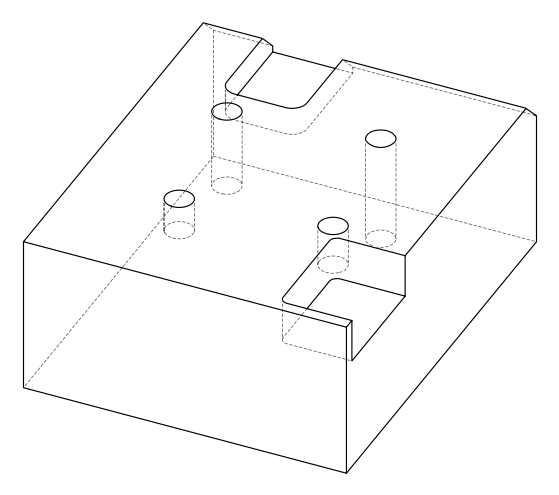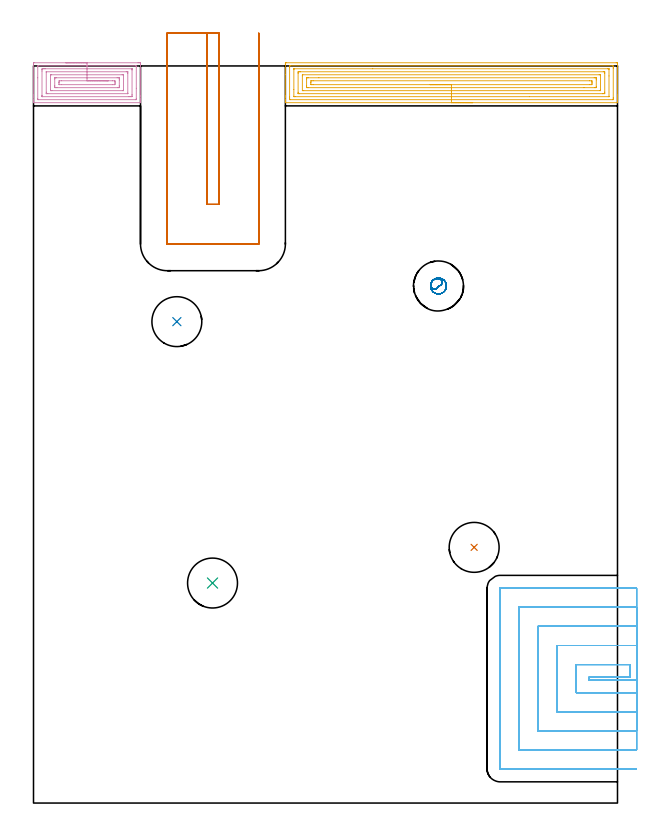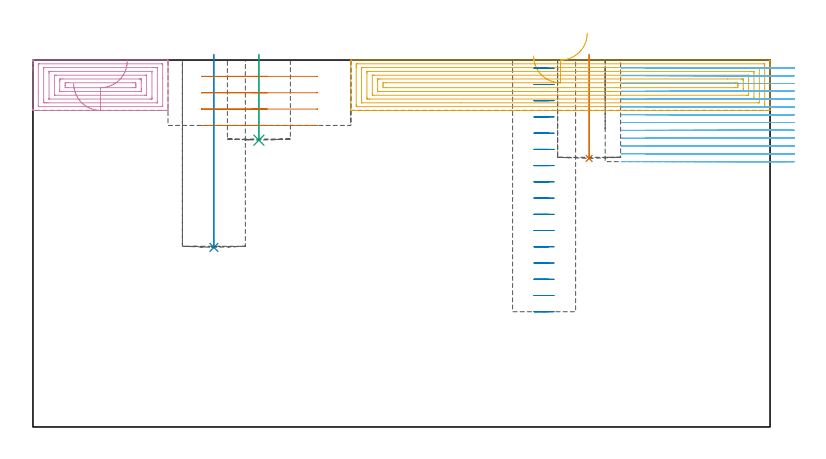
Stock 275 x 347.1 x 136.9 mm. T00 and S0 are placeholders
(PLAN: 8 operations, 4 tool changes, 49.9 min)
(1 INDEXABLE_INSERT_DRILL_BLIND_HOLE_FROM_SOLID | STEP1POCKET | NXT0302_018 | 0.16 min | 15783 mm3)
(2 INDEXABLE_INSERT_DRILL_BLIND_HOLE_FROM_SOLID_1 | STEP1POCKET_2 | NXT0302_018 | 0.29 min | 30173 mm3)
(3 INDEXABLE_INSERT_DRILL_BLIND_HOLE_FROM_SOLID_2 | STEP1POCKET_3 | NXT0302_018 | 0.13 min | 12838 mm3)
(4 AREA_MILL | FG_CHAMFER_SURFACE | UGT0205_001 | 3.14 min | 10276 mm3)
(5 AREA_MILL_1 | FG_CHAMFER_SURFACE_1 | UGT0205_001 | 9.07 min | 29010 mm3)
(6 MILL_SLOT | SLOT_PARTIAL_RECTANGULAR | NXT0201_011 | Follow Part, ap 3, ae 75% | 30.75 min | 225939 mm3)
(7 MILL_SLOT_1 | SLOT_PARTIAL_RECTANGULAR_1 | UGT0201_107 | Follow Part, ap 6.25, ae 75% | 3.77 min | 156028 mm3)
(8 MILL_BLIND_HOLE_FROM_SOLID_MATERIAL | STEP1POCKET_1 | NXT0201_012 | Spiral | 2.57 min | 40724 mm3)
(TOOL NXT0302_018 | Index. Insert Drill 23.5mm [880-D2350L25-03] | D23.5 PA176 FL71 Z2)
(TOOL UGT0205_001 | Chamfer Mill 20 x 3 x 45 deg. | D20 FL50 Z2)
(TOOL NXT0201_011 | ENDMILL 12mm [2P460-1200-NA 1630] | D12 FL38 Z6)
(TOOL UGT0201_107 | End Mill 25 mm | D25 FL25 Z2)
(TOOL NXT0201_012 | ENDMILL 16mm [2P460-1600-NA 1630] | D16 FL38 Z6)
(OP 1 INDEXABLE_INSERT_DRILL_BLIND_HOLE_FROM_SOLID)
G17 G21 G94 G90
T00 M6
G54
G17 G0 G90 X207.5 Y120.4 S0 M3
G43 Z146.9 H1
G94 G81 G98 Z100.2 F250. R138.9
G80
M5
M2
(OP 2 INDEXABLE_INSERT_DRILL_BLIND_HOLE_FROM_SOLID_1)
G17 G21 G94 G90
T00 M6
G54
G17 G0 G90 X67.5 Y226.7 S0 M3
G43 Z146.9 H1
G94 G81 G98 Z67. F250. R138.9
G80
M5
M2
(OP 3 INDEXABLE_INSERT_DRILL_BLIND_HOLE_FROM_SOLID_2)
G17 G21 G94 G90
T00 M6
G54
G17 G0 G90 X84.3 Y103.6 S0 M3
G43 Z146.9 H1
G94 G81 G98 Z107. F250. R138.9
G80
M5
M2
(OP 4 AREA_MILL)
G17 G21 G94 G90
T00 M6
G54
G17 G0 G90 X15.2 Y348.6 S1061 M3
G43 Z146.9 H0
Z128.1
G94 G1 X15.238 Z127.228 F250.
X15.352 Z126.364
X15.541 Z125.512
X15.803 Z124.68
X16.137 Z123.874
X16.54 Z123.1
X17.008 Z122.364
X17.54 Z121.672
X18.129 Z121.029
X18.772 Z120.44
X19.464 Z119.909
X20.2 Z119.44
X20.974 Z119.037
X21.78 Z118.703
X22.612 Z118.441
X23.464 Z118.252
X24.328 Z118.138
X25.2 Z118.1
X49.243
X49.777 Y348.599 Z118.101
X50.305 Y348.594 Z118.103
X50.392 Y348.592 Z118.106
X50.396 Y348.07 Z118.627
X50.4 Y347.452 Z119.246
Y332.991 Z133.704
Y331.566 Z135.13
Y331.217 Z135.478
Y330.517 Z136.182
Y330.218 Z136.482
Y329.834 Z136.857
X50.391 Y329.803 Z136.888
X50.224 Y329.8 Z136.9
X0.176
X0.01 Y329.803 Z136.888
X0.008 Y329.832 Z136.859
X0. Y330.218 Z136.482
Y330.517 Z136.182
Y331.217 Z135.478
Y332.453 Z134.244
Y332.991 Z133.704
Y333.609 Z133.086
Y348.07 Z118.627
X0.002 Y348.341 Z118.356
X0.01 Y348.592 Z118.106
X0.262 Y348.599 Z118.099
X25.2 Y348.6 Z118.1
Y347.186 Z119.514
X47.987
X48.39 Y347.183 Z119.517
X48.399 Y346.777 Z119.923
X48.4 Y336.575 Z130.125
X48.399 Y331.698 Z135.002
X48.39 Y331.217 Z135.483
X47.992 Y331.214 Z135.486
X2.413
X2.01 Y331.217 Z135.483
X2.001 Y331.623 Z135.077
X2. Y341.519 Z125.181
X2.001 Y346.702 Z119.998
X2.01 Y347.183 Z119.517
X2.408 Y347.186 Z119.514
X25.2
Y345.771 Z120.929
X46.202
X46.324 Y345.769 Z120.931
X46.367 Y345.767 Z120.933
X46.384 Y345.766 Z120.934
X46.39 Y345.736 Z120.964
X46.395 Y345.606 Z121.094
X46.399 Y345.409 Z121.291
X46.4 Y345.213 Z121.487
Y333.682 Z133.018
X46.396 Y332.991 Z133.709
X46.392 Y332.802 Z133.898
X46.375 Y332.635 Z134.065
X46.202 Y332.633 Z134.067
X45.672 Y332.63 Z134.07
X45.308 Y332.629 Z134.071
X44.78 Y332.628 Z134.072
X4.198 Y332.629 Z134.071
X4.076 Y332.631 Z134.069
X4.033 Y332.633 Z134.067
X4.016 Y332.634 Z134.066
X4.01 Y332.664 Z134.036
X4.005 Y332.794 Z133.906
X4.001 Y332.991 Z133.709
X4. Y333.187 Z133.513
Y344.718 Z121.982
X4.004 Y345.409 Z121.291
X4.008 Y345.598 Z121.102
X4.025 Y345.764 Z120.936
X4.198 Y345.767 Z120.933
X4.728 Y345.77 Z120.93
X5.092 Y345.771 Z120.929
X5.62
X25.2
Y344.357 Z122.343
X43.687
X44.297 Y344.355 Z122.345
X44.365 Y344.353 Z122.347
X44.382 Y344.351 Z122.349
X44.39 Y344.34 Z122.36
X44.393 Y344.288 Z122.412
X44.397 Y344.076 Z122.624
X44.4 Y343.65 Z123.05
X44.399 Y334.329 Z132.371
X44.397 Y334.111 Z132.589
X44.393 Y334.057 Z132.643
X44.39 Y334.049 Z132.651
X44.382 Y334.047 Z132.653
X44.352 Y334.044 Z132.656
X44.248 Y334.043 Z132.657
X6.713
X6.103 Y334.045 Z132.655
X6.035 Y334.047 Z132.653
X6.018 Y334.049 Z132.651
X6.01 Y334.06 Z132.64
X6.007 Y334.112 Z132.588
X6.003 Y334.324 Z132.376
X6. Y334.75 Z131.95
X6.001 Y344.071 Z122.629
X6.003 Y344.289 Z122.411
X6.007 Y344.343 Z122.357
X6.01 Y344.351 Z122.349
X6.018 Y344.353 Z122.347
X6.048 Y344.356 Z122.344
X6.152 Y344.357 Z122.343
X25.2
Y342.943 Z123.757
X41.734 Y342.942 Z123.758
X41.93 Y342.941 Z123.759
X42.322 Y342.936 Z123.764
X42.391 Y342.927 Z123.773
X42.394 Y342.9 Z123.8
X42.397 Y342.843 Z123.857
X42.399 Y342.748 Z123.952
Y335.652 Z131.048
X42.395 Y335.487 Z131.213
X42.392 Y335.468 Z131.232
X42.389 Y335.464 Z131.236
X42.362 Y335.461 Z131.239
X42.257 Y335.458 Z131.242
X42.126 Y335.457 Z131.243
X41.93
X8.666 Y335.458 Z131.242
X8.47 Y335.459 Z131.241
X8.078 Y335.464 Z131.236
X8.009 Y335.473 Z131.227
X8.006 Y335.5 Z131.2
X8.003 Y335.557 Z131.143
X8.001 Y335.652 Z131.048
Y342.748 Z123.952
X8.005 Y342.913 Z123.787
X8.008 Y342.932 Z123.768
X8.011 Y342.936 Z123.764
X8.038 Y342.939 Z123.761
X8.143 Y342.942 Z123.758
X8.274 Y342.943 Z123.757
X8.47
X25.2
Y341.529 Z125.171
X39.388 Y341.528 Z125.172
X39.946 Y341.525 Z125.175
X40.288 Y341.522 Z125.178
X40.39 Y341.51 Z125.19
X40.396 Y341.415 Z125.285
X40.399 Y340.974 Z125.726
X40.4 Y340.524 Z126.176
Y337.863 Z128.837
Y337.426 Z129.274
X40.398 Y336.977 Z129.723
X40.394 Y336.912 Z129.788
X40.39 Y336.878 Z129.822
X40.364 Y336.877 Z129.823
X40.226 Y336.874 Z129.826
X39.946 Y336.872 Z129.828
X39.611 Y336.871 Z129.829
X11.012 Y336.872 Z129.828
X10.454 Y336.875 Z129.825
X10.112 Y336.878 Z129.822
X10.01 Y336.89 Z129.81
X10.004 Y336.985 Z129.715
X10.001 Y337.426 Z129.274
X10. Y337.876 Z128.824
Y340.974 Z125.726
X10.002 Y341.423 Z125.277
X10.006 Y341.488 Z125.212
X10.01 Y341.522 Z125.178
X10.036 Y341.523 Z125.177
X10.174 Y341.526 Z125.174
X10.454 Y341.528 Z125.172
X10.789 Y341.529 Z125.171
X25.2
Y340.115 Z126.585
X37.237
X38.132 Y340.113 Z126.587
X38.159 Y340.111 Z126.589
X38.39 Y340.087 Z126.613
X38.397 Y339.851 Z126.849
X38.399 Y339.2 Z127.5
Y338.962 Z127.738
X38.39 Y338.313 Z128.387
X38.184 Y338.288 Z128.412
X38.159 Y338.287 Z128.413
X37.293 Y338.285 Z128.415
X13.135
X12.268 Y338.287 Z128.413
X12.241 Y338.289 Z128.411
X12.01 Y338.313 Z128.387
X12.003 Y338.549 Z128.151
X12.001 Y339.2 Z127.5
Y339.438 Z127.262
X12.01 Y340.087 Z126.613
X12.216 Y340.112 Z126.588
X12.241 Y340.113 Z126.587
X13.107 Y340.115 Z126.585
X25.2
X26.072 Z126.623
X26.936 Z126.737
X27.788 Z126.926
X28.62 Z127.188
X29.426 Z127.522
X30.2 Z127.925
X30.936 Z128.394
X31.628 Z128.925
X32.271 Z129.514
X32.86 Z130.157
X33.392 Z130.85
X33.86 Z131.585
X34.263 Z132.359
X34.597 Z133.165
X34.859 Z133.997
X35.048 Z134.849
X35.162 Z135.714
X35.2 Z136.585
G0 Z146.9
M5
M2
(OP 5 AREA_MILL_1)
G17 G21 G94 G90
T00 M6
G54
G17 G0 G90 X206.8 Y329.8 S1061 M3
G43 Z146.9 H0
G94 G1 X206.762 Z146.028 F250.
X206.648 Z145.163
X206.459 Z144.312
X206.197 Z143.48
X205.863 Z142.674
X205.46 Z141.9
X204.992 Z141.164
X204.46 Z140.472
X203.871 Z139.829
X203.228 Z139.24
X202.536 Z138.708
X201.8 Z138.24
X201.026 Z137.837
X200.22 Z137.503
X199.388 Z137.241
X198.536 Z137.052
X197.672 Z136.938
X196.8 Z136.9
X118.753
X118.61 Y329.803 Z136.888
X118.607 Y329.828 Z136.863
X118.6 Y330.163 Z136.536
Y330.609 Z136.09
Y331.217 Z135.478
Y332.407 Z134.289
Y332.991 Z133.703
Y343.046 Z123.651
Y347.779 Z118.918
X118.602 Y348.07 Z118.627
X118.608 Y348.591 Z118.106
X118.672 Y348.594 Z118.103
X119.199 Y348.6 Z118.1
X274.401
X274.765 Y348.596 Z118.102
X274.99 Y348.591 Z118.106
X275. Y348.362 Z118.335
Y333.586 Z133.109
Y332.991 Z133.703
Y332.407 Z134.289
Y332.104 Z134.592
Y331.52 Z135.176
Y331.217 Z135.478
Y330.609 Z136.09
Y330.163 Z136.536
Y329.829 Z136.861
X274.991 Y329.803 Z136.888
X274.847 Y329.8 Z136.9
X196.8
Y331.214 Z135.486
X120.985
X120.61 Y331.217 Z135.483
X120.602 Y331.595 Z135.105
X120.6 Y332.104 Z134.596
Y332.484 Z134.216
Y346.296 Z120.404
X120.601 Y346.675 Z120.025
X120.61 Y347.183 Z119.517
X120.98 Y347.186 Z119.514
X272.615
X272.99 Y347.183 Z119.517
X272.998 Y346.805 Z119.895
X273. Y346.296 Z120.404
Y345.916 Z120.784
Y332.104 Z134.596
X272.998 Y331.725 Z134.975
X272.99 Y331.217 Z135.483
X272.62 Y331.214 Z135.486
X196.8
Y332.628 Z134.072
X123.131 Y332.629 Z134.071
X122.767 Y332.63 Z134.07
X122.646 Y332.632 Z134.068
X122.611 Y332.635 Z134.065
X122.605 Y332.715 Z133.985
X122.601 Y332.825 Z133.875
X122.6 Y335.998 Z130.702
X122.601 Y345.574 Z121.126
X122.61 Y345.74 Z120.96
X122.616 Y345.765 Z120.935
X122.631 Y345.768 Z120.932
X122.676 Y345.771 Z120.929
X159.733 Y345.772 Z120.928
X270.469 Y345.771 Z120.929
X270.833 Y345.77 Z120.93
X270.954 Y345.768 Z120.932
X270.989 Y345.765 Z120.935
X270.995 Y345.685 Z121.015
X270.999 Y345.575 Z121.125
X271. Y342.402 Z124.298
X270.999 Y332.826 Z133.874
X270.99 Y332.66 Z134.04
X270.984 Y332.634 Z134.066
X270.969 Y332.632 Z134.068
X270.924 Y332.629 Z134.071
X233.553 Y332.628 Z134.072
X196.8
Y334.043 Z132.657
X125.276
X124.678 Y334.048 Z132.652
X124.614 Y334.049 Z132.651
X124.609 Y334.135 Z132.565
X124.604 Y334.329 Z132.371
X124.6 Y334.715 Z131.985
Y343.635 Z123.065
X124.605 Y344.054 Z122.646
X124.61 Y344.263 Z122.437
X124.622 Y344.351 Z122.349
X124.721 Y344.353 Z122.347
X125.442 Y344.357 Z122.343
X125.608
X268.324
X268.922 Y344.352 Z122.348
X268.986 Y344.35 Z122.35
X268.991 Y344.264 Z122.436
X268.996 Y344.071 Z122.629
X269. Y343.684 Z123.016
Y334.765 Z131.935
X268.995 Y334.346 Z132.354
X268.99 Y334.137 Z132.563
X268.978 Y334.049 Z132.651
X268.879 Y334.047 Z132.653
X268.158 Y334.043 Z132.657
X267.992
X196.8
Y335.457 Z131.243
X127.226
X127.03 Y335.458 Z131.242
X126.639 Y335.464 Z131.236
X126.609 Y335.467 Z131.233
X126.605 Y335.478 Z131.222
X126.601 Y335.508 Z131.192
X126.6 Y342.484 Z124.216
X126.602 Y342.748 Z123.952
X126.606 Y342.903 Z123.797
X126.61 Y342.936 Z123.764
X126.704 Y342.94 Z123.76
X126.834 Y342.942 Z123.758
X266.374 Y342.943 Z123.757
X266.57 Y342.942 Z123.758
X266.961 Y342.936 Z123.764
X266.991 Y342.933 Z123.767
X266.995 Y342.922 Z123.778
X266.999 Y342.892 Z123.808
X267. Y335.916 Z130.784
X266.998 Y335.652 Z131.048
X266.994 Y335.496 Z131.204
X266.99 Y335.464 Z131.236
X266.896 Y335.46 Z131.24
X266.766 Y335.458 Z131.242
X196.8 Y335.457 Z131.243
Y336.871 Z129.829
X129.568 Y336.872 Z129.828
X129.01 Y336.875 Z129.825
X128.669 Y336.878 Z129.822
X128.61 Y336.888 Z129.812
X128.604 Y336.943 Z129.757
X128.601 Y337.426 Z129.274
X128.6 Y337.834 Z128.866
X128.601 Y340.974 Z125.726
X128.604 Y341.378 Z125.322
X128.61 Y341.512 Z125.188
X128.732 Y341.522 Z125.178
X129.01 Y341.525 Z125.175
X129.345 Y341.528 Z125.172
X134.379 Y341.529 Z125.171
X264.032 Y341.528 Z125.172
X264.59 Y341.525 Z125.175
X264.931 Y341.522 Z125.178
X264.99 Y341.512 Z125.188
X264.996 Y341.457 Z125.243
X264.999 Y340.974 Z125.726
X265. Y340.566 Z126.134
X264.999 Y337.426 Z129.274
X264.996 Y337.022 Z129.678
X264.99 Y336.888 Z129.812
X264.868 Y336.878 Z129.822
X264.59 Y336.875 Z129.825
X264.255 Y336.872 Z129.828
X259.203 Y336.871 Z129.829
X196.8
Y338.285 Z128.415
X131.686
X130.82 Y338.288 Z128.412
X130.794 Y338.29 Z128.41
X130.61 Y338.313 Z128.387
X130.604 Y338.502 Z128.198
X130.601 Y339.2 Z127.5
Y339.392 Z127.308
X130.61 Y340.087 Z126.613
X130.771 Y340.11 Z126.59
X130.794 Y340.112 Z126.588
X131.658 Y340.115 Z126.585
X261.886
X262.78 Y340.112 Z126.588
X262.806 Y340.11 Z126.59
X262.99 Y340.087 Z126.613
X262.996 Y339.898 Z126.802
X262.999 Y339.2 Z127.5
Y339.008 Z127.692
X262.99 Y338.313 Z128.387
X262.829 Y338.29 Z128.41
X262.806 Y338.288 Z128.412
X261.942 Y338.285 Z128.415
X196.8
X195.928 Z128.453
X195.064 Z128.567
X194.212 Z128.755
X193.38 Z129.018
X192.574 Z129.352
X191.8 Z129.754
X191.064 Z130.223
X190.372 Z130.754
X189.729 Z131.344
X189.14 Z131.987
X188.608 Z132.679
X188.14 Z133.415
X187.737 Z134.189
X187.403 Z134.994
X187.141 Z135.827
X186.952 Z136.678
X186.838 Z137.543
X186.8 Z138.415
G0 Z146.9
M5
M2
(OP 6 MILL_SLOT)
G17 G21 G94 G90
T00 M6
G54
G17 G0 G90 X284. Y58. S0 M3
G43 Z146.9 H1
Z133.985
G94 G1 X281. F250.
X261.5 F500.
Y59.2
X281.
Y65.2
X255.5
Y52.
X281.
X284. F250.
Y74.2
X281.
X246.5 F500.
Y43.
X281.
X284. F250.
Y83.2
X281.
X237.5 F500.
Y34.
X281.
X284. F250.
Y92.2
X281.
X228.5 F500.
Y25.
X281.
X284. F250.
Y101.2
X281.
X219.8 F500.
G3 X219.5 Y100.9 R0.3
G1 Y16.3
G3 X219.8 Y16. R0.3
G1 X281.
X284. F250.
G0 Y58. Z131.069
G1 X281.
X261.5 F500.
Y59.2
X281.
Y65.2
X255.5
Y52.
X281.
X284. F250.
Y74.2
X281.
X246.5 F500.
Y43.
X281.
X284. F250.
Y83.2
X281.
X237.5 F500.
Y34.
X281.
X284. F250.
Y92.2
X281.
X228.5 F500.
Y25.
X281.
X284. F250.
Y101.2
X281.
X219.8 F500.
G3 X219.5 Y100.9 R0.3
G1 Y16.3
G3 X219.8 Y16. R0.3
G1 X281.
X284. F250.
G0 Y58. Z128.154
G1 X281.
X261.5 F500.
Y59.2
X281.
Y65.2
X255.5
Y52.
X281.
X284. F250.
Y74.2
X281.
X246.5 F500.
Y43.
X281.
X284. F250.
Y83.2
X281.
X237.5 F500.
Y34.
X281.
X284. F250.
Y92.2
X281.
X228.5 F500.
Y25.
X281.
X284. F250.
Y101.2
X281.
X219.8 F500.
G3 X219.5 Y100.9 R0.3
G1 Y16.3
G3 X219.8 Y16. R0.3
G1 X281.
X284. F250.
G0 Y58. Z125.238
G1 X281.
X261.5 F500.
Y59.2
X281.
Y65.2
X255.5
Y52.
X281.
X284. F250.
Y74.2
X281.
X246.5 F500.
Y43.
X281.
X284. F250.
Y83.2
X281.
X237.5 F500.
Y34.
X281.
X284. F250.
Y92.2
X281.
X228.5 F500.
Y25.
X281.
X284. F250.
Y101.2
X281.
X219.8 F500.
G3 X219.5 Y100.9 R0.3
G1 Y16.3
G3 X219.8 Y16. R0.3
G1 X281.
X284. F250.
G0 Y58. Z122.323
G1 X281.
X261.5 F500.
Y59.2
X281.
Y65.2
X255.5
Y52.
X281.
X284. F250.
Y74.2
X281.
X246.5 F500.
Y43.
X281.
X284. F250.
Y83.2
X281.
X237.5 F500.
Y34.
X281.
X284. F250.
Y92.2
X281.
X228.5 F500.
Y25.
X281.
X284. F250.
Y101.2
X281.
X219.8 F500.
G3 X219.5 Y100.9 R0.3
G1 Y16.3
G3 X219.8 Y16. R0.3
G1 X281.
X284. F250.
G0 Y58. Z119.408
G1 X281.
X261.5 F500.
Y59.2
X281.
Y65.2
X255.5
Y52.
X281.
X284. F250.
Y74.2
X281.
X246.5 F500.
Y43.
X281.
X284. F250.
Y83.2
X281.
X237.5 F500.
Y34.
X281.
X284. F250.
Y92.2
X281.
X228.5 F500.
Y25.
X281.
X284. F250.
Y101.2
X281.
X219.8 F500.
G3 X219.5 Y100.9 R0.3
G1 Y16.3
G3 X219.8 Y16. R0.3
G1 X281.
X284. F250.
G0 Y58. Z116.492
G1 X281.
X261.5 F500.
Y59.2
X281.
Y65.2
X255.5
Y52.
X281.
X284. F250.
Y74.2
X281.
X246.5 F500.
Y43.
X281.
X284. F250.
Y83.2
X281.
X237.5 F500.
Y34.
X281.
X284. F250.
Y92.2
X281.
X228.5 F500.
Y25.
X281.
X284. F250.
Y101.2
X281.
X219.8 F500.
G3 X219.5 Y100.9 R0.3
G1 Y16.3
G3 X219.8 Y16. R0.3
G1 X281.
X284. F250.
G0 Y58. Z113.577
G1 X281.
X261.5 F500.
Y59.2
X281.
Y65.2
X255.5
Y52.
X281.
X284. F250.
Y74.2
X281.
X246.5 F500.
Y43.
X281.
X284. F250.
Y83.2
X281.
X237.5 F500.
Y34.
X281.
X284. F250.
Y92.2
X281.
X228.5 F500.
Y25.
X281.
X284. F250.
Y101.2
X281.
X219.8 F500.
G3 X219.5 Y100.9 R0.3
G1 Y16.3
G3 X219.8 Y16. R0.3
G1 X281.
X284. F250.
G0 Y58. Z110.662
G1 X281.
X261.5 F500.
Y59.2
X281.
Y65.2
X255.5
Y52.
X281.
X284. F250.
Y74.2
X281.
X246.5 F500.
Y43.
X281.
X284. F250.
Y83.2
X281.
X237.5 F500.
Y34.
X281.
X284. F250.
Y92.2
X281.
X228.5 F500.
Y25.
X281.
X284. F250.
Y101.2
X281.
X219.8 F500.
G3 X219.5 Y100.9 R0.3
G1 Y16.3
G3 X219.8 Y16. R0.3
G1 X281.
X284. F250.
G0 Y58. Z107.746
G1 X281.
X261.5 F500.
Y59.2
X281.
Y65.2
X255.5
Y52.
X281.
X284. F250.
Y74.2
X281.
X246.5 F500.
Y43.
X281.
X284. F250.
Y83.2
X281.
X237.5 F500.
Y34.
X281.
X284. F250.
Y92.2
X281.
X228.5 F500.
Y25.
X281.
X284. F250.
Y101.2
X281.
X219.8 F500.
G3 X219.5 Y100.9 R0.3
G1 Y16.3
G3 X219.8 Y16. R0.3
G1 X281.
X284. F250.
G0 Y58. Z104.831
G1 X281.
X261.5 F500.
Y59.2
X281.
Y65.2
X255.5
Y52.
X281.
X284. F250.
Y74.2
X281.
X246.5 F500.
Y43.
X281.
X284. F250.
Y83.2
X281.
X237.5 F500.
Y34.
X281.
X284. F250.
Y92.2
X281.
X228.5 F500.
Y25.
X281.
X284. F250.
Y101.2
X281.
X219.8 F500.
G3 X219.5 Y100.9 R0.3
G1 Y16.3
G3 X219.8 Y16. R0.3
G1 X281.
X284. F250.
G0 Y58. Z101.915
G1 X281.
X261.5 F500.
Y59.2
X281.
Y65.2
X255.5
Y52.
X281.
X284. F250.
Y74.2
X281.
X246.5 F500.
Y43.
X281.
X284. F250.
Y83.2
X281.
X237.5 F500.
Y34.
X281.
X284. F250.
Y92.2
X281.
X228.5 F500.
Y25.
X281.
X284. F250.
Y101.2
X281.
X219.8 F500.
G3 X219.5 Y100.9 R0.3
G1 Y16.3
G3 X219.8 Y16. R0.3
G1 X281.
X284. F250.
G0 Y58. Z99.
G1 X281.
X261.5 F500.
Y59.2
X281.
Y65.2
X255.5
Y52.
X281.
X284. F250.
Y74.2
X281.
X246.5 F500.
Y43.
X281.
X284. F250.
Y83.2
X281.
X237.5 F500.
Y34.
X281.
X284. F250.
Y92.2
X281.
X228.5 F500.
Y25.
X281.
X284. F250.
Y101.2
X281.
X219.8 F500.
G3 X219.5 Y100.9 R0.3
G1 Y16.3
G3 X219.8 Y16. R0.3
G1 X281.
X284. F250.
G0 Z146.9
M5
M2
(OP 7 MILL_SLOT_1)
G17 G21 G94 G90
T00 M6
G54
G17 G0 G90 X81.65 Y362.6 S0 M3
G43 Z146.9 H0
Z130.8
G94 G1 Y359.6 F250.
Y281.95 F500.
X87.35
Y359.6
Y362.6 F250.
X62.9
Y359.6
Y263.3 F500.
X62.905 Y263.245
X62.945 Y263.205
X63. Y263.2
X106.
X106.055 Y263.205
X106.095 Y263.245
X106.1 Y263.3
Y359.6
Y362.6 F250.
G0 X81.65 Z124.7
G1 Y359.6
Y281.95 F500.
X87.35
Y359.6
Y362.6 F250.
X62.9
Y359.6
Y263.3 F500.
X62.905 Y263.245
X62.945 Y263.205
X63. Y263.2
X106.
X106.055 Y263.205
X106.095 Y263.245
X106.1 Y263.3
Y359.6
Y362.6 F250.
G0 X81.65 Z118.6
G1 Y359.6
Y281.95 F500.
X87.35
Y359.6
Y362.6 F250.
X62.9
Y359.6
Y263.3 F500.
X62.905 Y263.245
X62.945 Y263.205
X63. Y263.2
X106.
X106.055 Y263.205
X106.095 Y263.245
X106.1 Y263.3
Y359.6
Y362.6 F250.
G0 X81.65 Z112.5
G1 Y359.6
Y281.95 F500.
X87.35
Y359.6
Y362.6 F250.
X62.9
Y359.6
Y263.3 F500.
X62.905 Y263.245
X62.945 Y263.205
X63. Y263.2
X106.
X106.055 Y263.205
X106.095 Y263.245
X106.1 Y263.3
Y359.6
Y362.6 F250.
G0 Z146.9
M5
M2
(OP 8 MILL_BLIND_HOLE_FROM_SOLID_MATERIAL)
G17 G21 G94 G90
T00 M6
G54
G17 G0 G90 X190.7 Y243.5 S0 M3
G43 Z146.9 H1
Z133.844
G94 G3 X191.036 Y246.914 R1.723 F250.
X187.022 Y244.232 R3.414
X189.968 Y239.822 R3.75
X187.022 Y244.232 R-3.75
X188.495 Y242.027 R1.875
X190.7 Y243.5 R1.875
G0 Z127.788
G3 X191.036 Y246.914 R1.723
X187.022 Y244.232 R3.414
X189.968 Y239.822 R3.75
X187.022 Y244.232 R-3.75
X188.495 Y242.027 R1.875
X190.7 Y243.5 R1.875
G0 Z121.731
G3 X191.036 Y246.914 R1.723
X187.022 Y244.232 R3.414
X189.968 Y239.822 R3.75
X187.022 Y244.232 R-3.75
X188.495 Y242.027 R1.875
X190.7 Y243.5 R1.875
G0 Z115.675
G3 X191.036 Y246.914 R1.723
X187.022 Y244.232 R3.414
X189.968 Y239.822 R3.75
X187.022 Y244.232 R-3.75
X188.495 Y242.027 R1.875
X190.7 Y243.5 R1.875
G0 Z109.619
G3 X191.036 Y246.914 R1.723
X187.022 Y244.232 R3.414
X189.968 Y239.822 R3.75
X187.022 Y244.232 R-3.75
X188.495 Y242.027 R1.875
X190.7 Y243.5 R1.875
G0 Z103.563
G3 X191.036 Y246.914 R1.723
X187.022 Y244.232 R3.414
X189.968 Y239.822 R3.75
X187.022 Y244.232 R-3.75
X188.495 Y242.027 R1.875
X190.7 Y243.5 R1.875
G0 Z97.506
G3 X191.036 Y246.914 R1.723
X187.022 Y244.232 R3.414
X189.968 Y239.822 R3.75
X187.022 Y244.232 R-3.75
X188.495 Y242.027 R1.875
X190.7 Y243.5 R1.875
G0 Z91.45
G3 X191.036 Y246.914 R1.723
X187.022 Y244.232 R3.414
X189.968 Y239.822 R3.75
X187.022 Y244.232 R-3.75
X188.495 Y242.027 R1.875
X190.7 Y243.5 R1.875
G0 Z85.394
G3 X191.036 Y246.914 R1.723
X187.022 Y244.232 R3.414
X189.968 Y239.822 R3.75
X187.022 Y244.232 R-3.75
X188.495 Y242.027 R1.875
X190.7 Y243.5 R1.875
G0 Z79.338
G3 X191.036 Y246.914 R1.723
X187.022 Y244.232 R3.414
X189.968 Y239.822 R3.75
X187.022 Y244.232 R-3.75
X188.495 Y242.027 R1.875
X190.7 Y243.5 R1.875
G0 Z73.281
G3 X191.036 Y246.914 R1.723
X187.022 Y244.232 R3.414
X189.968 Y239.822 R3.75
X187.022 Y244.232 R-3.75
X188.495 Y242.027 R1.875
X190.7 Y243.5 R1.875
G0 Z67.225
G3 X191.036 Y246.914 R1.723
X187.022 Y244.232 R3.414
X189.968 Y239.822 R3.75
X187.022 Y244.232 R-3.75
X188.495 Y242.027 R1.875
X190.7 Y243.5 R1.875
G0 Z61.169
G3 X191.036 Y246.914 R1.723
X187.022 Y244.232 R3.414
X189.968 Y239.822 R3.75
X187.022 Y244.232 R-3.75
X188.495 Y242.027 R1.875
X190.7 Y243.5 R1.875
G0 Z55.113
G3 X191.036 Y246.914 R1.723
X187.022 Y244.232 R3.414
X189.968 Y239.822 R3.75
X187.022 Y244.232 R-3.75
X188.495 Y242.027 R1.875
X190.7 Y243.5 R1.875
G0 Z49.056
G3 X191.036 Y246.914 R1.723
X187.022 Y244.232 R3.414
X189.968 Y239.822 R3.75
X187.022 Y244.232 R-3.75
X188.495 Y242.027 R1.875
X190.7 Y243.5 R1.875
G0 Z43.
G3 X191.036 Y246.914 R1.723
X187.022 Y244.232 R3.414
X189.968 Y239.822 R3.75
X187.022 Y244.232 R-3.75
X188.495 Y242.027 R1.875
X190.7 Y243.5 R1.875
G0 Z146.9
M5
M2
